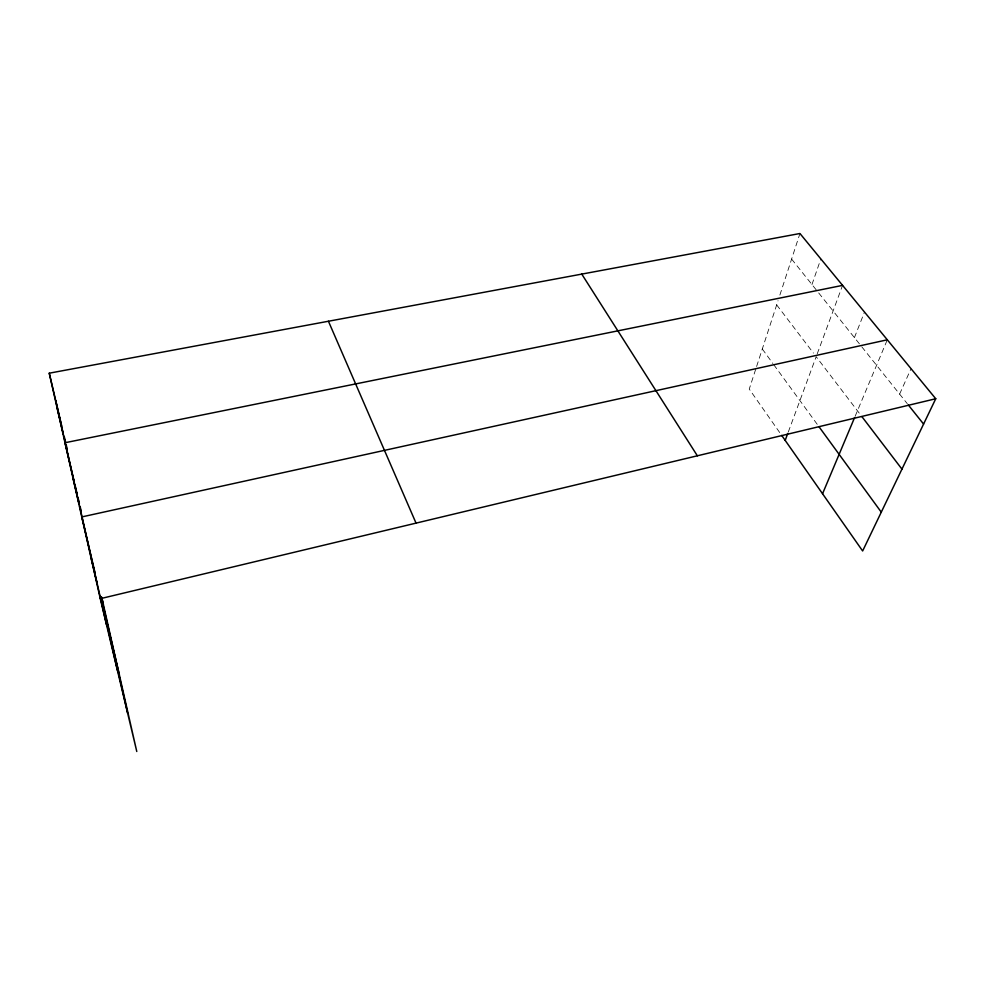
<?xml version="1.0" encoding="UTF-8"?>
<svg xmlns="http://www.w3.org/2000/svg" width="985" height="985" viewBox="0 0 985 985"><rect width="100%" height="100%" fill="white"/><g stroke="black" fill="none" stroke-linecap="round" stroke-linejoin="round"><path stroke-width="0.74" stroke-dasharray="4.92 3.69" d="M755.667 369.363L749.253 389.075L779.96 432.932M756.615 366.445L778.051 300.671M779.886 295.044L799.943 233.507M811.96 284.53L820.837 258.944M788.295 432.009L816.171 356.681L860.176 414.365M817.218 353.874L842.569 285.379M854.426 337.609L864.498 312.06M855.115 416.335L887.3 339.8M899.613 394.098L911.039 368.673M791.608 259.08L817.722 291.732M818.683 292.939L860.89 345.686M861.813 346.843L907.284 403.69M776.672 304.894L813.438 353.086M762.304 348.998L772.868 363.477M773.742 364.684L819.175 426.985"/><path stroke-width="1.48" d="M785.193 440.394L787.778 433.4M822.549 493.744L854.537 417.726M101.701 597.181L136.78 751.493L100.285 598.695L49.25 373.192L799.943 233.507L935.75 398.74L862.638 550.984L781.708 435.419M100.285 598.695L935.75 398.74M887.3 339.8L81.78 516.928L94.905 572.113M842.569 285.379L64.985 442.745L74.195 481.566M908.244 404.884L923.585 424.067M861.998 416.754L901.952 469.131M819.175 426.985L881.279 512.163M581.766 274.101L697.355 455.796M328.436 321.245L416.039 523.121M100.716 596.516L119.394 674.971M90.805 556.796L97.096 583.218M49.25 373.192L61.673 425.692M64.148 436.158L65.564 442.142M66.278 445.134L67.337 449.628M56.933 407.162L63.434 434.582L55.776 400.76M74.885 484.46L77.286 494.593M77.987 497.536L79.391 503.433M80.081 506.376L81.139 510.796M101.689 597.452L103.388 604.593M73.185 478.956L79.268 504.554L63.766 436.06M101.652 598.781L127.681 713.362M100.729 596.824L117.424 670.428M79.6 505.982L106.503 624.724"/></g></svg>
